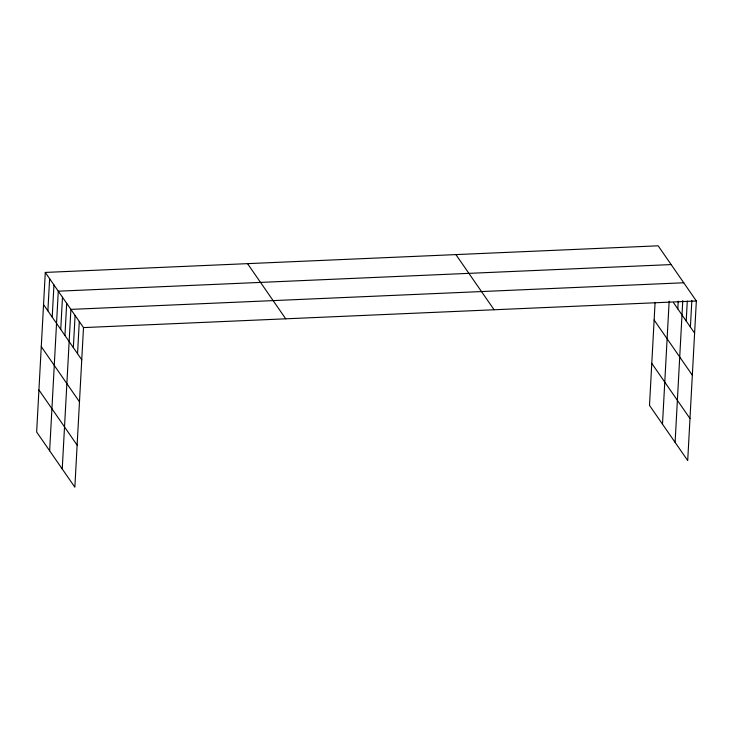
<?xml version="1.0" encoding="UTF-8"?>
<svg xmlns="http://www.w3.org/2000/svg" width="733" height="733" viewBox="0 0 733 733"><rect width="100%" height="100%" fill="white"/><g stroke="black" fill="none" stroke-linecap="round" stroke-linejoin="round"><path stroke-width="1.1" d="M45.29 272.429L36.65 432.021L74.848 487.188L83.498 327.596L45.29 272.429L658.152 245.812L696.35 300.979L687.71 460.571L649.502 405.404L655.091 302.326M47.883 310.847L49.624 278.677M52.208 317.096L53.949 284.935M49.642 450.777L58.283 291.184L671.135 264.576M60.738 329.419L62.479 297.25M64.944 335.485L66.685 303.325M62.241 468.983L70.89 309.39L683.742 282.773M73.346 347.625L75.087 315.456M77.551 353.691L79.292 321.53M662.495 424.16L669.156 301.162M677.796 308.877L678.217 301.107M675.102 442.365L682.78 300.521M686.207 321.017L687.288 301.043M690.404 327.083L691.851 300.457M83.498 327.596L696.35 300.979M673.6 302.811L694.609 333.149M654.129 320.028L692.328 375.195M651.784 363.357L689.982 418.525M455.908 254.598L494.106 309.766M247.534 263.642L285.733 318.818M43.549 304.598L81.748 359.766M41.277 346.645L79.476 401.812M38.931 389.965L77.13 445.133"/></g></svg>
